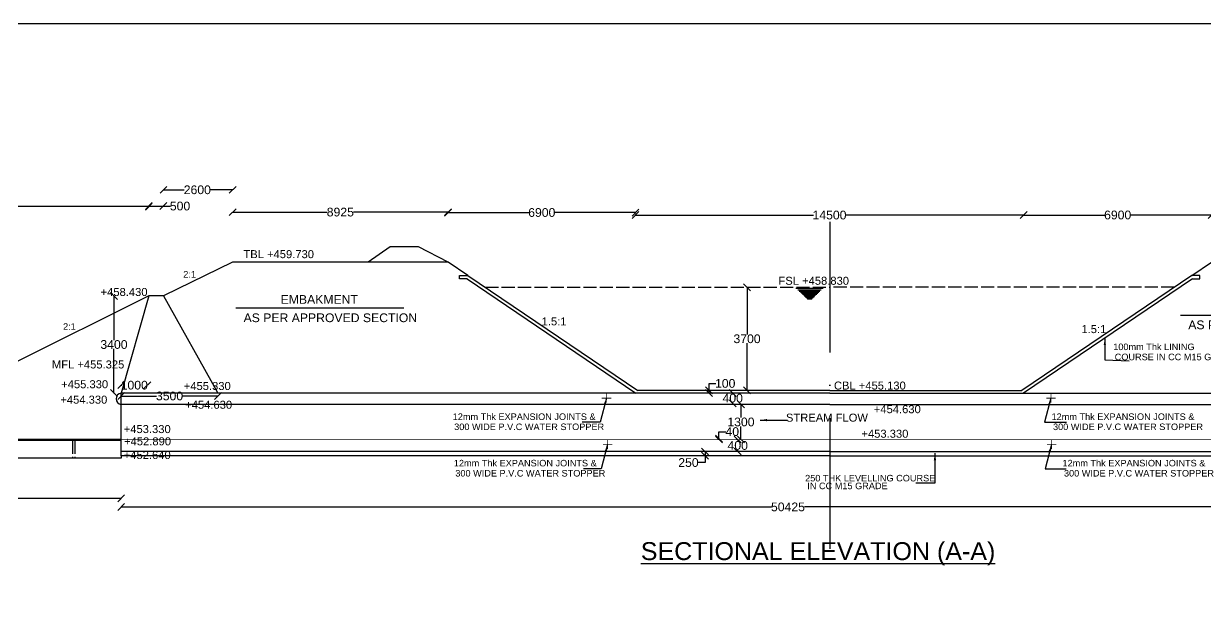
# Model space of a CAD drawing. Header units: millimetres. Extents: x 5124 to 6568637, y 2311 to 91879094.
# Drawn here: x 3755821 to 3772057, y 45947318 to 45955372 of the extents above; entities that cross this region are included whole.
import ezdxf

# ---------------------------------------------------------------- set-up
doc = ezdxf.new("R2010")
doc.units = ezdxf.units.MM
doc.header["$MEASUREMENT"] = 0
doc.linetypes.add('ACAD_ISO02W100', pattern=[15, 12, -3])
doc.linetypes.add('ACAD_ISO10W100', pattern=[18, 12, -3, 0, -3])
for name, color, linetype in [('DIMENSION', 7, 'Continuous'), ('DRAWING', 7, 'Continuous'), ('TEXT', 7, 'Continuous')]:
    doc.layers.add(name, color=color, linetype=linetype)
doc.styles.get("Standard").update_dxf_attribs({"font": 'arial.ttf', "height": 120})
doc.dimstyles.get("Standard").update_dxf_attribs({"dimtxt": 200, "dimasz": 110, "dimexe": 0.18, "dimexo": 0.0625, "dimgap": 0.09, "dimtad": 0, "dimtih": 1, "dimtoh": 1, "dimdec": 0, "dimzin": 0, "dimdsep": 46, "dimtxsty": 'Standard', "dimblk": 'OBLIQUE', "dimcen": 0.09, "dimse1": 1, "dimse2": 1, "dimadec": 0, "dimazin": 0, "dimtfac": 1, "dimtdec": 0, "dimtofl": 0, "dimtmove": 0, "dimatfit": 3, "dimfxl": 1, "dimtolj": 1, "dimtzin": 0, "dimarcsym": 0})

# ---------------------------------------------------------------- blocks, each defined once
blk = doc.blocks.new('_Oblique')
at = {"color": 0, "linetype": 'ByBlock', "lineweight": -2}
blk.add_line((-0.5, -0.5), (0.5, 0.5), dxfattribs=at)
blk = doc.blocks.new('*D109')
at = {"layer": 'Defpoints', "color": 0, "linetype": 'Continuous'}
for p in [(3757541, 45952856), (3757541, 45951627), (3752352, 45950693)]:
    blk.add_point(p, dxfattribs=at)
at = {"layer": 'DIMENSION', "color": 0, "linetype": 'Continuous', "lineweight": -2}
for p, q in [((3752352, 45952856), (3754726, 45952856)), ((3757541, 45952856), (3755166, 45952856))]:
    blk.add_line(p, q, dxfattribs=at)
at = {"layer": 'DIMENSION', "color": 0, "linetype": 'Continuous', "lineweight": -2, "xscale": 95, "yscale": 95, "zscale": 95, "rotation": 180}
blk.add_blockref('_Oblique', (3752352, 45952856), dxfattribs=at)
at = {"layer": 'DIMENSION', "color": 0, "linetype": 'Continuous', "lineweight": -2, "xscale": 95, "yscale": 95, "zscale": 95}
blk.add_blockref('_Oblique', (3757541, 45952856), dxfattribs=at)
at = {"layer": 'DIMENSION', "color": 0, "linetype": 'Continuous', "insert": (3754946, 45952856), "char_height": 120, "attachment_point": 5}
blk.add_mtext('\\A1;14050', dxfattribs=at)
blk = doc.blocks.new('*D110')
at = {"layer": 'Defpoints', "color": 0, "linetype": 'Continuous'}
for p in [(3757742, 45952863), (3757541, 45951627), (3757742, 45951627)]:
    blk.add_point(p, dxfattribs=at)
at = {"layer": 'DIMENSION', "color": 0, "linetype": 'Continuous', "lineweight": -2}
for p, q in [((3757541, 45952863), (3757742, 45952863)), ((3757742, 45952863), (3757838, 45952863))]:
    blk.add_line(p, q, dxfattribs=at)
at = {"layer": 'DIMENSION', "color": 0, "linetype": 'Continuous', "lineweight": -2, "xscale": 95, "yscale": 95, "zscale": 95, "rotation": 180}
blk.add_blockref('_Oblique', (3757541, 45952863), dxfattribs=at)
at = {"layer": 'DIMENSION', "color": 0, "linetype": 'Continuous', "lineweight": -2, "xscale": 95, "yscale": 95, "zscale": 95}
blk.add_blockref('_Oblique', (3757742, 45952863), dxfattribs=at)
at = {"layer": 'DIMENSION', "color": 0, "linetype": 'Continuous', "insert": (3757970, 45952863), "char_height": 120, "attachment_point": 5}
blk.add_mtext('\\A1;500', dxfattribs=at)
blk = doc.blocks.new('*D111')
at = {"layer": 'Defpoints', "color": 0, "linetype": 'Continuous'}
for p in [(3758692.5, 45953086.5), (3758692.5, 45952091), (3757742.5, 45951627)]:
    blk.add_point(p, dxfattribs=at)
at = {"layer": 'DIMENSION', "color": 0, "linetype": 'Continuous', "lineweight": -2}
for p, q in [((3757742.5, 45953086.5), (3758027.41, 45953086.5)), ((3758692.5, 45953086.5), (3758387.59, 45953086.5))]:
    blk.add_line(p, q, dxfattribs=at)
at = {"layer": 'DIMENSION', "color": 0, "linetype": 'Continuous', "lineweight": -2, "xscale": 95, "yscale": 95, "zscale": 95, "rotation": 180}
blk.add_blockref('_Oblique', (3757742.5, 45953086.5), dxfattribs=at)
at = {"layer": 'DIMENSION', "color": 0, "linetype": 'Continuous', "lineweight": -2, "xscale": 95, "yscale": 95, "zscale": 95}
blk.add_blockref('_Oblique', (3758692.5, 45953086.5), dxfattribs=at)
at = {"layer": 'DIMENSION', "color": 0, "linetype": 'Continuous', "insert": (3758207.5, 45953086.5), "char_height": 120, "attachment_point": 5}
blk.add_mtext('\\A1;2600', dxfattribs=at)
blk = doc.blocks.new('*D112')
at = {"layer": 'Defpoints', "color": 0, "linetype": 'Continuous'}
for p in [(3761652, 45952780), (3758692, 45952091), (3761652, 45952091)]:
    blk.add_point(p, dxfattribs=at)
at = {"layer": 'DIMENSION', "color": 0, "linetype": 'Continuous', "lineweight": -2}
for p, q in [((3758692, 45952780), (3759992, 45952780)), ((3761652, 45952780), (3760352, 45952780))]:
    blk.add_line(p, q, dxfattribs=at)
at = {"layer": 'DIMENSION', "color": 0, "linetype": 'Continuous', "lineweight": -2, "xscale": 95, "yscale": 95, "zscale": 95, "rotation": 180}
blk.add_blockref('_Oblique', (3758692, 45952780), dxfattribs=at)
at = {"layer": 'DIMENSION', "color": 0, "linetype": 'Continuous', "lineweight": -2, "xscale": 95, "yscale": 95, "zscale": 95}
blk.add_blockref('_Oblique', (3761652, 45952780), dxfattribs=at)
at = {"layer": 'DIMENSION', "color": 0, "linetype": 'Continuous', "insert": (3760172, 45952780), "char_height": 120, "attachment_point": 5}
blk.add_mtext('\\A1;8925', dxfattribs=at)
blk = doc.blocks.new('*D113')
at = {"layer": 'Defpoints', "color": 0, "linetype": 'Continuous'}
for p in [(3764228, 45952774), (3764228, 45952742), (3761652, 45952091)]:
    blk.add_point(p, dxfattribs=at)
at = {"layer": 'DIMENSION', "color": 0, "linetype": 'Continuous', "lineweight": -2}
for p, q in [((3761652, 45952774), (3762760, 45952774)), ((3764228, 45952774), (3763119, 45952774))]:
    blk.add_line(p, q, dxfattribs=at)
at = {"layer": 'DIMENSION', "color": 0, "linetype": 'Continuous', "lineweight": -2, "xscale": 95, "yscale": 95, "zscale": 95, "rotation": 180}
blk.add_blockref('_Oblique', (3761652, 45952774), dxfattribs=at)
at = {"layer": 'DIMENSION', "color": 0, "linetype": 'Continuous', "lineweight": -2, "xscale": 95, "yscale": 95, "zscale": 95}
blk.add_blockref('_Oblique', (3764228, 45952774), dxfattribs=at)
at = {"layer": 'DIMENSION', "color": 0, "linetype": 'Continuous', "insert": (3762940, 45952774), "char_height": 120, "attachment_point": 5}
blk.add_mtext('\\A1;6900', dxfattribs=at)
blk = doc.blocks.new('*D114')
at = {"layer": 'Defpoints', "color": 0, "linetype": 'Continuous'}
for p in [(3764228, 45952774), (3769559, 45952739), (3769559, 45952718)]:
    blk.add_point(p, dxfattribs=at)
at = {"layer": 'DIMENSION', "color": 0, "linetype": 'Continuous', "lineweight": -2}
for p, q in [((3764228, 45952739), (3766673, 45952739)), ((3769559, 45952739), (3767113, 45952739))]:
    blk.add_line(p, q, dxfattribs=at)
at = {"layer": 'DIMENSION', "color": 0, "linetype": 'Continuous', "lineweight": -2, "xscale": 95, "yscale": 95, "zscale": 95, "rotation": 180}
blk.add_blockref('_Oblique', (3764228, 45952739), dxfattribs=at)
at = {"layer": 'DIMENSION', "color": 0, "linetype": 'Continuous', "lineweight": -2, "xscale": 95, "yscale": 95, "zscale": 95}
blk.add_blockref('_Oblique', (3769559, 45952739), dxfattribs=at)
at = {"layer": 'DIMENSION', "color": 0, "linetype": 'Continuous', "insert": (3766893, 45952739), "char_height": 120, "attachment_point": 5}
blk.add_mtext('\\A1;14500', dxfattribs=at)
blk = doc.blocks.new('*D115')
at = {"layer": 'Defpoints', "color": 0, "linetype": 'Continuous'}
for p in [(3769559, 45952718), (3772145, 45952740), (3772145, 45952682)]:
    blk.add_point(p, dxfattribs=at)
at = {"layer": 'DIMENSION', "color": 0, "linetype": 'Continuous', "lineweight": -2}
for p, q in [((3769559, 45952740), (3770673, 45952740)), ((3772145, 45952740), (3771031, 45952740))]:
    blk.add_line(p, q, dxfattribs=at)
at = {"layer": 'DIMENSION', "color": 0, "linetype": 'Continuous', "lineweight": -2, "xscale": 95, "yscale": 95, "zscale": 95, "rotation": 180}
blk.add_blockref('_Oblique', (3769559, 45952740), dxfattribs=at)
at = {"layer": 'DIMENSION', "color": 0, "linetype": 'Continuous', "lineweight": -2, "xscale": 95, "yscale": 95, "zscale": 95}
blk.add_blockref('_Oblique', (3772145, 45952740), dxfattribs=at)
at = {"layer": 'DIMENSION', "color": 0, "linetype": 'Continuous', "insert": (3770852, 45952740), "char_height": 120, "attachment_point": 5}
blk.add_mtext('\\A1;6900', dxfattribs=at)
blk = doc.blocks.new('*D136')
at = {"layer": 'Defpoints', "color": 0, "linetype": 'Continuous'}
for p in [(3757161, 45949398), (3775482, 45949260), (3757161, 45948726)]:
    blk.add_point(p, dxfattribs=at)
at = {"layer": 'DIMENSION', "color": 0, "linetype": 'Continuous', "lineweight": -2}
for p, q in [((3757161, 45948726), (3766095, 45948726)), ((3775482, 45948726), (3766548, 45948726))]:
    blk.add_line(p, q, dxfattribs=at)
at = {"layer": 'DIMENSION', "color": 0, "linetype": 'Continuous', "lineweight": -2, "xscale": 95, "yscale": 95, "zscale": 95, "rotation": 180}
blk.add_blockref('_Oblique', (3757161, 45948726), dxfattribs=at)
at = {"layer": 'DIMENSION', "color": 0, "linetype": 'Continuous', "lineweight": -2, "xscale": 95, "yscale": 95, "zscale": 95}
blk.add_blockref('_Oblique', (3775482, 45948726), dxfattribs=at)
at = {"layer": 'DIMENSION', "color": 0, "linetype": 'Continuous', "insert": (3766322, 45948726), "char_height": 120, "attachment_point": 5}
blk.add_mtext('\\A1;50425', dxfattribs=at)
blk = doc.blocks.new('*D137')
at = {"layer": 'Defpoints', "color": 0, "linetype": 'Continuous'}
for p in [(3757161, 45949398), (3752360, 45949015), (3752360, 45948844)]:
    blk.add_point(p, dxfattribs=at)
at = {"layer": 'DIMENSION', "color": 0, "linetype": 'Continuous', "lineweight": -2}
for p, q in [((3752360, 45948844), (3754541, 45948844)), ((3757161, 45948844), (3754981, 45948844))]:
    blk.add_line(p, q, dxfattribs=at)
at = {"layer": 'DIMENSION', "color": 0, "linetype": 'Continuous', "lineweight": -2, "xscale": 95, "yscale": 95, "zscale": 95, "rotation": 180}
blk.add_blockref('_Oblique', (3752360, 45948844), dxfattribs=at)
at = {"layer": 'DIMENSION', "color": 0, "linetype": 'Continuous', "lineweight": -2, "xscale": 95, "yscale": 95, "zscale": 95}
blk.add_blockref('_Oblique', (3757161, 45948844), dxfattribs=at)
at = {"layer": 'DIMENSION', "color": 0, "linetype": 'Continuous', "insert": (3754761, 45948844), "char_height": 120, "attachment_point": 5}
blk.add_mtext('\\A1;12950', dxfattribs=at)
blk = doc.blocks.new('*D140')
at = {"layer": 'Defpoints', "color": 0, "linetype": 'Continuous'}
for p in [(3757062, 45951627), (3757541, 45951627), (3757161, 45950292)]:
    blk.add_point(p, dxfattribs=at)
at = {"layer": 'DIMENSION', "color": 0, "linetype": 'Continuous', "lineweight": -2}
for p, q in [((3757062, 45951627), (3757062, 45951021)), ((3757062, 45950292), (3757062, 45950898))]:
    blk.add_line(p, q, dxfattribs=at)
at = {"layer": 'DIMENSION', "color": 0, "linetype": 'Continuous', "lineweight": -2, "xscale": 95, "yscale": 95, "zscale": 95}
for p, rotation in [((3757062, 45951627), 90), ((3757062, 45950292), 270)]:
    blk.add_blockref('_Oblique', p, dxfattribs=dict(at, rotation=rotation))
at = {"layer": 'DIMENSION', "color": 0, "linetype": 'Continuous', "insert": (3757062, 45950959), "char_height": 120, "attachment_point": 5}
blk.add_mtext('\\A1;3400', dxfattribs=at)
blk = doc.blocks.new('*D141')
at = {"layer": 'Defpoints', "color": 0, "linetype": 'Continuous'}
for p in [(3765742, 45951747), (3765742, 45950328), (3765760, 45950328)]:
    blk.add_point(p, dxfattribs=at)
at = {"layer": 'DIMENSION', "color": 0, "linetype": 'Continuous', "lineweight": -2}
for p, q in [((3765760, 45951747), (3765760, 45951099)), ((3765760, 45950328), (3765760, 45950976))]:
    blk.add_line(p, q, dxfattribs=at)
at = {"layer": 'DIMENSION', "color": 0, "linetype": 'Continuous', "lineweight": -2, "xscale": 95, "yscale": 95, "zscale": 95}
for p, rotation in [((3765760, 45951747), 90), ((3765760, 45950328), 270)]:
    blk.add_blockref('_Oblique', p, dxfattribs=dict(at, rotation=rotation))
at = {"layer": 'DIMENSION', "color": 0, "linetype": 'Continuous', "insert": (3765760, 45951038), "char_height": 120, "attachment_point": 5}
blk.add_mtext('\\A1;3700', dxfattribs=at)
blk = doc.blocks.new('*D142')
at = {"layer": 'Defpoints', "color": 0, "linetype": 'Continuous'}
for p in [(3765238, 45950328), (3765238, 45950328), (3765238, 45950292)]:
    blk.add_point(p, dxfattribs=at)
at = {"layer": 'DIMENSION', "color": 0, "linetype": 'Continuous', "lineweight": -2}
for p, q in [((3765238, 45950328), (3765238, 45950424)), ((3765238, 45950424), (3765333, 45950424)), ((3765238, 45950292), (3765238, 45950328))]:
    blk.add_line(p, q, dxfattribs=at)
at = {"layer": 'DIMENSION', "color": 0, "linetype": 'Continuous', "lineweight": -2, "xscale": 95, "yscale": 95, "zscale": 95}
for p, rotation in [((3765238, 45950328), 90), ((3765238, 45950292), 270)]:
    blk.add_blockref('_Oblique', p, dxfattribs=dict(at, rotation=rotation))
at = {"layer": 'DIMENSION', "color": 0, "linetype": 'Continuous', "insert": (3765460, 45950424), "char_height": 120, "attachment_point": 5}
blk.add_mtext('\\A1;100', dxfattribs=at)
blk = doc.blocks.new('*D143')
at = {"layer": 'Defpoints', "color": 0, "linetype": 'Continuous'}
for p in [(3765562, 45950292), (3765562, 45950152), (3765563, 45950152)]:
    blk.add_point(p, dxfattribs=at)
at = {"layer": 'DIMENSION', "color": 0, "linetype": 'Continuous', "lineweight": -2}
for p, q in [((3765563, 45950292), (3765563, 45950283)), ((3765563, 45950152), (3765563, 45950160))]:
    blk.add_line(p, q, dxfattribs=at)
at = {"layer": 'DIMENSION', "color": 0, "linetype": 'Continuous', "lineweight": -2, "xscale": 95, "yscale": 95, "zscale": 95}
for p, rotation in [((3765563, 45950292), 90), ((3765563, 45950152), 270)]:
    blk.add_blockref('_Oblique', p, dxfattribs=dict(at, rotation=rotation))
at = {"layer": 'DIMENSION', "color": 0, "linetype": 'Continuous', "insert": (3765563, 45950222), "char_height": 120, "attachment_point": 5}
blk.add_mtext('\\A1;400', dxfattribs=at)
blk = doc.blocks.new('*D144')
at = {"layer": 'Defpoints', "color": 0, "linetype": 'Continuous'}
for p in [(3765676, 45950136), (3765676, 45949653), (3765676, 45949653)]:
    blk.add_point(p, dxfattribs=at)
at = {"layer": 'DIMENSION', "color": 0, "linetype": 'Continuous', "lineweight": -2}
for p, q in [((3765676, 45950136), (3765676, 45949956)), ((3765676, 45949653), (3765676, 45949833))]:
    blk.add_line(p, q, dxfattribs=at)
at = {"layer": 'DIMENSION', "color": 0, "linetype": 'Continuous', "lineweight": -2, "xscale": 95, "yscale": 95, "zscale": 95}
for p, rotation in [((3765676, 45950136), 90), ((3765676, 45949653), 270)]:
    blk.add_blockref('_Oblique', p, dxfattribs=dict(at, rotation=rotation))
at = {"layer": 'DIMENSION', "color": 0, "linetype": 'Continuous', "insert": (3765676, 45949894), "char_height": 120, "attachment_point": 5}
blk.add_mtext('\\A1;1300', dxfattribs=at)
blk = doc.blocks.new('*D145')
at = {"layer": 'Defpoints', "color": 0, "linetype": 'Continuous'}
for p in [(3765374, 45949666), (3765390, 45949666), (3765390, 45949653)]:
    blk.add_point(p, dxfattribs=at)
at = {"layer": 'DIMENSION', "color": 0, "linetype": 'Continuous', "lineweight": -2}
for p, q in [((3765374, 45949666), (3765374, 45949761)), ((3765374, 45949761), (3765469, 45949761)), ((3765374, 45949653), (3765374, 45949666))]:
    blk.add_line(p, q, dxfattribs=at)
at = {"layer": 'DIMENSION', "color": 0, "linetype": 'Continuous', "lineweight": -2, "xscale": 95, "yscale": 95, "zscale": 95}
for p, rotation in [((3765374, 45949666), 90), ((3765374, 45949653), 270)]:
    blk.add_blockref('_Oblique', p, dxfattribs=dict(at, rotation=rotation))
at = {"layer": 'DIMENSION', "color": 0, "linetype": 'Continuous', "insert": (3765557, 45949761), "char_height": 120, "attachment_point": 5}
blk.add_mtext('\\A1;40', dxfattribs=at)
blk = doc.blocks.new('*D146')
at = {"layer": 'Defpoints', "color": 0, "linetype": 'Continuous'}
for p in [(3765604, 45949653), (3765604, 45949488), (3765632, 45949488)]:
    blk.add_point(p, dxfattribs=at)
at = {"layer": 'DIMENSION', "color": 0, "linetype": 'Continuous', "lineweight": -2}
for p, q in [((3765632, 45949653), (3765632, 45949632)), ((3765632, 45949488), (3765632, 45949509))]:
    blk.add_line(p, q, dxfattribs=at)
at = {"layer": 'DIMENSION', "color": 0, "linetype": 'Continuous', "lineweight": -2, "xscale": 95, "yscale": 95, "zscale": 95}
for p, rotation in [((3765632, 45949653), 90), ((3765632, 45949488), 270)]:
    blk.add_blockref('_Oblique', p, dxfattribs=dict(at, rotation=rotation))
at = {"layer": 'DIMENSION', "color": 0, "linetype": 'Continuous', "insert": (3765632, 45949571), "char_height": 120, "attachment_point": 5}
blk.add_mtext('\\A1;400', dxfattribs=at)
blk = doc.blocks.new('*D147')
at = {"layer": 'Defpoints', "color": 0, "linetype": 'Continuous'}
for p in [(3765184, 45949488), (3765184, 45949431), (3765184, 45949431)]:
    blk.add_point(p, dxfattribs=at)
at = {"layer": 'DIMENSION', "color": 0, "linetype": 'Continuous', "lineweight": -2}
for p, q in [((3765184, 45949488), (3765184, 45949431)), ((3765184, 45949431), (3765184, 45949336)), ((3765184, 45949336), (3765088, 45949336))]:
    blk.add_line(p, q, dxfattribs=at)
at = {"layer": 'DIMENSION', "color": 0, "linetype": 'Continuous', "lineweight": -2, "xscale": 95, "yscale": 95, "zscale": 95}
for p, rotation in [((3765184, 45949488), 90), ((3765184, 45949431), 270)]:
    blk.add_blockref('_Oblique', p, dxfattribs=dict(at, rotation=rotation))
at = {"layer": 'DIMENSION', "color": 0, "linetype": 'Continuous', "insert": (3764955, 45949336), "char_height": 120, "attachment_point": 5}
blk.add_mtext('\\A1;250', dxfattribs=at)
blk = doc.blocks.new('*D207')
at = {"layer": 'Defpoints', "color": 0, "linetype": 'Continuous'}
for p in [(3757521, 45950400), (3757161, 45950292), (3757521, 45950292)]:
    blk.add_point(p, dxfattribs=at)
at = {"layer": 'DIMENSION', "color": 0, "linetype": 'Continuous', "lineweight": -2}
for p, q in [((3757161, 45950400), (3757168, 45950400)), ((3757521, 45950400), (3757514, 45950400))]:
    blk.add_line(p, q, dxfattribs=at)
at = {"layer": 'DIMENSION', "color": 0, "linetype": 'Continuous', "lineweight": -2, "xscale": 95, "yscale": 95, "zscale": 95, "rotation": 180}
blk.add_blockref('_Oblique', (3757161, 45950400), dxfattribs=at)
at = {"layer": 'DIMENSION', "color": 0, "linetype": 'Continuous', "lineweight": -2, "xscale": 95, "yscale": 95, "zscale": 95}
blk.add_blockref('_Oblique', (3757521, 45950400), dxfattribs=at)
at = {"layer": 'DIMENSION', "color": 0, "linetype": 'Continuous', "insert": (3757341, 45950400), "char_height": 120, "attachment_point": 5}
blk.add_mtext('\\A1;1000', dxfattribs=at)
blk = doc.blocks.new('*D208')
at = {"layer": 'Defpoints', "color": 0, "linetype": 'Continuous'}
for p in [(3757161, 45950291.5), (3758490.5, 45950291.5), (3758490.5, 45950251.5)]:
    blk.add_point(p, dxfattribs=at)
at = {"layer": 'DIMENSION', "color": 0, "linetype": 'Continuous', "lineweight": -2}
for p, q in [((3757161, 45950251.5), (3757646.72412, 45950251.5)), ((3758490.5, 45950251.5), (3758004.77588, 45950251.5))]:
    blk.add_line(p, q, dxfattribs=at)
at = {"layer": 'DIMENSION', "color": 0, "linetype": 'Continuous', "lineweight": -2, "xscale": 95, "yscale": 95, "zscale": 95, "rotation": 180}
blk.add_blockref('_Oblique', (3757161, 45950251.5), dxfattribs=at)
at = {"layer": 'DIMENSION', "color": 0, "linetype": 'Continuous', "lineweight": -2, "xscale": 95, "yscale": 95, "zscale": 95}
blk.add_blockref('_Oblique', (3758490.5, 45950251.5), dxfattribs=at)
at = {"layer": 'DIMENSION', "color": 0, "linetype": 'Continuous', "insert": (3757825.75, 45950251.5), "char_height": 120, "attachment_point": 5}
blk.add_mtext('\\A1;3500', dxfattribs=at)

msp = doc.modelspace()

# ---------------------------------------------------------------- linework, layer by layer
at = {"layer": 'DIMENSION', "linetype": 'Continuous'}
msp.add_lwpolyline([(3747598, 45955372), (3793823.5, 45955372), (3793823.5, 45927816), (3747598, 45927816)], close=True, dxfattribs=at)
for points in [[(3761651.5, 45952091), (3761244, 45952301), (3760856.5, 45952301), (3760555, 45952091)], [(3761924, 45951909), (3761651.5, 45952091), (3760587.5, 45952091), (3758692.5, 45952091), (3757742.5, 45951627), (3757541, 45951627), (3757161, 45950291.5)], [(3771869, 45951909), (3772141.5, 45952091), (3773205.5, 45952091), (3773989.5, 45952091), (3774959.5, 45951627), (3775116, 45951627), (3775482, 45950291.5)], [(3761913, 45951863), (3761811.5, 45951863), (3761811.5, 45951909), (3761924, 45951909)], [(3761913, 45951863), (3764233.6, 45950291.5)], [(3761924, 45951909), (3764257.9, 45950328.5)], [(3771869, 45951909), (3769535.1, 45950328.5)], [(3771880, 45951863), (3769559.4, 45950291.5)], [(3771880, 45951863), (3771981.5, 45951863), (3771981.5, 45951909), (3771869, 45951909)], [(3766431.5, 45951736), (3766804.9, 45951735.6)], [(3766456.4, 45951713.1), (3766780.7, 45951712.7)], [(3766476.2, 45951694.8), (3766761.6, 45951694.5)], [(3766492.4, 45951679.9), (3766745.8, 45951679.6)], [(3766507.2, 45951666.3), (3766731.5, 45951666)], [(3766522.1, 45951652.6), (3766717.1, 45951652.4)], [(3757541, 45951627), (3755668.5, 45950693), (3752351.5, 45950693), (3752329.5, 45950693), (3752329.5, 45949638)], [(3757742.5, 45951627), (3758479.5, 45950308.5)], [(3766534.1, 45951641.6), (3766705.5, 45951641.4)], [(3766546.5, 45951630.1), (3766693.4, 45951630)], [(3766560.3, 45951617.4), (3766680.1, 45951617.3)], [(3766571.4, 45951607.2), (3766669.3, 45951607.1)], [(3766579.3, 45951599.9), (3766661.6, 45951599.8)], [(3766585.7, 45951594.1), (3766655.5, 45951594)], [(3766590.4, 45951589.7), (3766650.9, 45951589.6)], [(3766594.1, 45951586.3), (3766647.3, 45951586.2)], [(3766896.5, 45950291.5), (3757161, 45950291.5)], [(3757161, 45949431), (3757161, 45950291.5)], [(3758479.5, 45950308.5), (3758490.5, 45950291.5)], [(3766896.5, 45950328.5), (3764257.9, 45950328.5)], [(3766896.5, 45950328.5), (3769535.1, 45950328.5)], [(3766896.5, 45950291.5), (3775482, 45950291.5)], [(3766896.5, 45950135.5), (3757161, 45950135.5)], [(3766896.5, 45950135.5), (3775482, 45950135.5)], [(3757161, 45949653), (3752330, 45949653)], [(3757161, 45949638), (3752330, 45949638), (3752330, 45949653)], [(3757161, 45949431), (3757161, 45949397.5), (3752455, 45949397.5)], [(3766896.5, 45949488.5), (3757161, 45949488.5)], [(3766896.5, 45949431), (3757161, 45949431)], [(3766896.5, 45949488.5), (3775482, 45949488.5)], [(3766896.5, 45949431), (3775482, 45949431)]]:
    msp.add_lwpolyline(points, dxfattribs=at)
at = {"layer": 'DIMENSION', "linetype": 'Continuous', "const_width": 10}
for points in [[(3766896.5, 45949653), (3757161, 45949653)], [(3766896.5, 45949653), (3775482, 45949653)]]:
    msp.add_lwpolyline(points, dxfattribs=at)
at = {"layer": 'DIMENSION', "linetype": 'Continuous'}
msp.add_arc((3757169.8, 45950213.5), 78.5, 96.46588, 263.53412, dxfattribs=at)
at = {"layer": 'DRAWING', "linetype": 'ACAD_ISO10W100', "ltscale": 150}
msp.add_lwpolyline([(3766896.5, 45952648.5), (3766896.5, 45947853)], dxfattribs=at)
at = {"layer": 'DRAWING', "linetype": 'ACAD_ISO02W100', "ltscale": 15}
for points in [[(3762163.1, 45951747.1), (3766896.5, 45951747.1)], [(3771629.9, 45951747.1), (3766896.5, 45951747.1)], [(3756491.5, 45949638), (3756491.5, 45949397.5)], [(3756524.5, 45949638), (3756524.5, 45949397.5)]]:
    msp.add_lwpolyline(points, dxfattribs=at)
at = {"layer": 'DRAWING', "linetype": 'Continuous'}
for points in [[(3758738.5, 45951462), (3761043.5, 45951462)], [(3771717.5, 45951364.5), (3774022.5, 45951364.5)]]:
    msp.add_lwpolyline(points, dxfattribs=at)
at = {"layer": 'DRAWING', "linetype": 'Continuous', "const_width": 10}
for points in [[(3763763.5, 45950222), (3763895.5, 45950222)], [(3763828.5, 45950291.5), (3763828.5, 45950159)], [(3769870.5, 45950222), (3770002.5, 45950222)], [(3769935.5, 45950291.5), (3769935.5, 45950159)], [(3763779, 45949583.5), (3763911, 45949583.5)], [(3763844, 45949653), (3763844, 45949520.5)], [(3769879.5, 45949583.5), (3770011.5, 45949583.5)], [(3769944.5, 45949653), (3769944.5, 45949520.5)]]:
    msp.add_lwpolyline(points, dxfattribs=at)

# ---------------------------------------------------------------- texts
at = {"layer": 'DIMENSION', "linetype": 'Continuous', "char_height": 90, "width": 746.073, "attachment_point": 1}
for insert in [(3758014.1, 45951970.4), (3756362.9, 45951251.8)]:
    msp.add_mtext('2:1', dxfattribs=dict(at, insert=insert))
at = {"layer": 'TEXT'}
for s, height, p in [('TBL +459.730', 110, (3758840.4, 45952146.9)), ('FSL +458.830', 110, (3766191.4, 45951781.1)), ('+458.430', 110, (3756878.4, 45951626.9)), ('EMBAKMENT', 120, (3759352.1, 45951519.3)), ('AS PER APPROVED SECTION', 120, (3758843.1, 45951267.3)), ('1.5:1', 110, (3762937.7, 45951222.8)), ('1.5:1', 110, (3770354.3, 45951116.4)), ('AS PER APPROVED SECTION', 120, (3771822.1, 45951169.8)), ('100mm Thk LINING ', 90, (3770791.1, 45950882.7)), ('MFL +455.325', 110, (3756209.4, 45950630.3)), ('COURSE IN CC M15 GRADE', 90, (3770811.4, 45950743.6)), ('+455.330', 110, (3756336.9, 45950358.4)), ('+455.330', 110, (3758021.4, 45950334.4)), ('CBL +455.130', 110, (3766953.9, 45950340.1)), ('+454.330', 110, (3756325.4, 45950146.4)), ('+454.630', 110, (3758040.4, 45950076.4)), (' +454.630', 110, (3767459.2, 45950015.2)), ('12mm Thk EXPANSION JOINTS &', 90, (3761716.1, 45949922.1)), ('300 WIDE P.V.C WATER STOPPER', 90, (3761736.3, 45949783)), ('STREAM FLOW', 110, (3766294.5, 45949899)), ('12mm Thk EXPANSION JOINTS &', 90, (3769943.6, 45949922.1)), ('300 WIDE P.V.C WATER STOPPER', 90, (3769963.8, 45949783)), ('+453.330', 110, (3757196.4, 45949741.9)), (' +453.330', 110, (3767288.8, 45949677.8)), ('+452.890', 110, (3757200.9, 45949573.4)), ('+452.640', 110, (3757196.4, 45949385.4)), ('12mm Thk EXPANSION JOINTS &', 90, (3761731.6, 45949283.6)), ('12mm Thk EXPANSION JOINTS &', 90, (3770094.1, 45949283.6)), ('300 WIDE P.V.C WATER STOPPER', 90, (3761751.8, 45949144.5)), ('300 WIDE P.V.C WATER STOPPER', 90, (3770114.3, 45949144.5)), ('250 THK LEVELLING COURSE', 90, (3766558.2, 45949077.2)), ('IN CC M15 GRADE', 90, (3766588, 45948970.5)), ('%%USECTIONAL ELEVATION (A-A)', 246.09, (3764300.4, 45947995.7))]:
    msp.add_text(s, height=height, dxfattribs=at).set_placement(p)

# ---------------------------------------------------------------- dimensions: what is measured, and where the dimension line sits
at = {"layer": 'DIMENSION', "linetype": 'Continuous'}
dim = msp.add_linear_dim(base=(3758692.5, 45953086.5), p1=(3757742.5, 45951627), p2=(3758692.5, 45952091), text='2600', dimstyle='Standard', override={"dimasz": 95, "dimarcsym": 1}, dxfattribs=at)
dim.commit()
dim.dimension.update_dxf_attribs({"geometry": '*D111', "text_midpoint": (3758207.5, 45953086.5), "dimtype": 160})
for base, p1, p2, text, picture, middle in [((3757541, 45952856.5), (3752351.5, 45950693), (3757541, 45951627), '14050', '*D109', (3754946.2, 45952856.5)), ((3757742.5, 45952863), (3757541, 45951627), (3757742.5, 45951627), '500', '*D110', (3757970, 45952863)), ((3761651.5, 45952779.5), (3758692.5, 45952091), (3761651.5, 45952091), '8925', '*D112', (3760172, 45952779.5)), ((3764227.5, 45952774), (3761651.5, 45952091), (3764227.5, 45952742.5), '6900', '*D113', (3762939.5, 45952774)), ((3769559, 45952739), (3764227.5, 45952774), (3769559, 45952718.5), '14500', '*D114', (3766893.2, 45952739)), ((3772145, 45952739.5), (3769559, 45952718.5), (3772145, 45952682), '6900', '*D115', (3770852, 45952739.5)), ((3757521, 45950400), (3757161, 45950291.5), (3757521, 45950291.5), '1000', '*D207', (3757341, 45950400)), ((3758490.5, 45950251.5), (3757161, 45950291.5), (3758490.5, 45950291.5), '3500', '*D208', (3757825.8, 45950251.5)), ((3752360.5, 45948843.5), (3757161, 45949397.5), (3752360.5, 45949015), '12950', '*D137', (3754760.8, 45948843.5)), ((3757161, 45948726), (3775482, 45949260), (3757161, 45949397.5), '50425', '*D136', (3766321.5, 45948726))]:
    dim = msp.add_linear_dim(base=base, p1=p1, p2=p2, text=text, dimstyle='Standard', override={"dimasz": 95, "dimarcsym": 1}, dxfattribs=at)
    dim.commit()
    dim.dimension.update_dxf_attribs({"geometry": picture, "text_midpoint": middle})
for base, p1, p2, text, picture, middle in [((3757062.5, 45951627), (3757161, 45950291.5), (3757541, 45951627), '3400', '*D140', (3757062.5, 45950959.2)), ((3765760.5, 45950328.5), (3765741.5, 45951747.1), (3765741.5, 45950328.5), '3700', '*D141', (3765760.5, 45951037.8)), ((3765238, 45950328.5), (3765238, 45950291.5), (3765238, 45950328.5), '100', '*D142', (3765459.8, 45950423.5)), ((3765563, 45950151.5), (3765561.5, 45950291.5), (3765561.5, 45950151.5), '400', '*D143', (3765563, 45950221.5)), ((3765676.5, 45949653), (3765676.5, 45950135.5), (3765676.5, 45949653), '1300', '*D144', (3765676.5, 45949894.2)), ((3765374, 45949666), (3765390, 45949653), (3765390, 45949666), '40', '*D145', (3765557.2, 45949761)), ((3765632, 45949488.5), (3765603.5, 45949653), (3765603.5, 45949488.5), '400', '*D146', (3765632, 45949570.8)), ((3765183.5, 45949431), (3765183.5, 45949488.5), (3765183.5, 45949431), '250', '*D147', (3764955, 45949336))]:
    dim = msp.add_linear_dim(base=base, p1=p1, p2=p2, angle=90, text=text, dimstyle='Standard', override={"dimasz": 95, "dimarcsym": 1}, dxfattribs=at)
    dim.commit()
    dim.dimension.update_dxf_attribs({"geometry": picture, "text_midpoint": middle})

# ---------------------------------------------------------------- leaders
msp.add_leader([(3768341.5, 45949464), (3768341.5, 45949051.5), (3768077.5, 45949051.5)], dimstyle='Standard', override={"dimasz": 95, "dimgap": 0.09, "dimtad": 0, "dimarcsym": 1}, dxfattribs=at)
at = {"layer": 'DRAWING', "linetype": 'Continuous'}
for points in [[(3770675.8, 45951047.5), (3770675.8, 45950748.2), (3771012, 45950735.5)], [(3763828.5, 45950222), (3763740, 45949890.5), (3763497, 45949890.5)], [(3769935.5, 45950222), (3769847, 45949890.5), (3770150, 45949890.5)], [(3765939.8, 45949920), (3766313.5, 45949920)], [(3763844, 45949583.5), (3763755.5, 45949252), (3763512.5, 45949252)], [(3769944.5, 45949583.5), (3769856, 45949252), (3770144, 45949252)]]:
    msp.add_leader(points, dimstyle='Standard', override={"dimasz": 95, "dimgap": 0.09, "dimtad": 0, "dimarcsym": 1}, dxfattribs=at)

doc.saveas('drawing.dxf')
